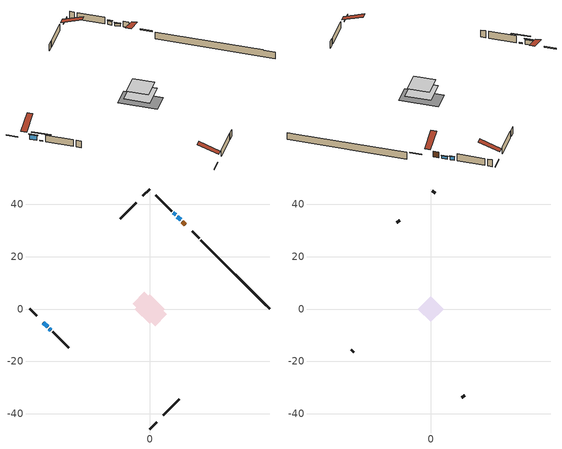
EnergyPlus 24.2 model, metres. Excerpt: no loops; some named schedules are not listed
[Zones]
conditioned space
 floor adiabatic (AdiabaticFloorConstruction): -5.71,0 0,5.71 5.71,0 0,-5.71 z0.46
 floor foundation (Slab1 construction): -6.57,2.05 -2.05,6.57 6.57,-2.05 2.05,-6.57 z-1.98
 wall outside (RimJoist1 construction): 0,-45.77 2.63,-43.14 / -45.77,0 -43.14,-2.63 / 0,45.77 -2.63,43.14 / 18.82,26.95 16.19,29.58 z0.46:0.76
 wall outside (AdiabaticWallConstruction 1): 13.63,32.14 12.4,33.37 z0.46:2.49
 wall outside (AdiabaticWallConstruction): 11.74,34.03 10.57,35.2 z0.46:1.35; 9.92,35.85 9.05,36.72 z0.46:1.68; -40.58,-5.19 -38.98,-6.79 z0.46:2.09; -38.32,-7.45 -37.67,-8.1 z0.46:0.77
 wall outside (Wall1 construction): 5.19,-40.58 11.25,-34.52 / -37.02,-8.75 -30.96,-14.81 / -5.19,40.58 -11.25,34.52 / 8.4,37.37 2.34,43.43 z0.46:2.9
 wall foundation (FoundationWall1 construction): 19.47,26.29,-1.98 19.47,26.29,0.46 43.14,2.63,0.46 43.14,2.63,0.39 45.77,0,0.39 45.77,0,-1.98
 window (WindowConstruction): 11.74,34.03 10.57,35.2 z0.46:1.35
 window (WindowConstruction 1): 9.92,35.85 9.05,36.72 z0.46:1.68
 window (WindowConstruction 2): -40.58,-5.19 -38.98,-6.79 z0.46:2.08
 window (WindowConstruction 3): -38.32,-7.45 -37.67,-8.1 z0.46:0.76
 door (Door): 13.62,32.14 12.4,33.37 z0.46:2.49
 ceiling adiabatic (AdiabaticFloorConstruction): 0,-5.71 5.71,0 0,5.71 -5.71,0 z0.46
attic - vented
 floor to conditioned space (Floor1 construction Reversed): -4.88,0 0,4.88 4.88,0 0,-4.88 z2.9
 wall outside (Wall2 construction): 11.91,-33.86 12.93,-32.84 / -30.3,-15.47 -29.28,-16.49 / -11.91,33.86 -12.93,32.84 / 1.68,44.09 0.66,45.11 z0.46:2.9
 roof outside (Roof1 construction): 4.54,-41.23,2.9 -0.22,-36.48,5.14 -1.47,-37.73,5.14 3.28,-42.49,2.9; -41.23,-4.54,2.9 -36.48,0.22,5.14 -37.73,1.47,5.14 -42.49,-3.28,2.9; -4.54,41.23,2.9 0.22,36.48,5.14 1.47,37.73,5.14 -3.28,42.49,2.9; 14.28,31.49,2.9 9.53,26.73,5.14 10.78,25.48,5.14 15.53,30.23,2.9
shading: 10.47,35.3 11.85,33.92 11.95,34.03 10.57,35.41 z1.5; 8.95,36.82 10.02,35.75 10.23,35.96 9.16,37.03 z1.83; -38.77,-7 -40.79,-4.98 -40.89,-5.09 -38.87,-7.11 z2.38; -35.84,-9.93 -40.15,-5.62 -40.36,-5.83 -36.05,-10.14 z3.36
[Building]
Building 1: Terrain=Suburbs
[Site:Location]
Ottawa Intl AP_ON: Latitude {deg}=45.32; Longitude {deg}=-75.67; Time Zone {hr}=-5; Elevation {m}=115; Keep Site Location Information=Yes
[Site:GroundTemperature:Shallow]
1.18808, -1.19398, -1.38475, -0.254337, 4.28362, 8.80044, 12.7163, 15.1969, 15.4076, 13.3901, 9.57408, 5.19582
[Site:WaterMainsTemperature]
Calculation Method=Schedule; Temperature Schedule=mains temperature schedule
[Material] Roughness=Rough; Thermal Absorptance=0.9
Name | Thickness {m} | Conductivity {W/m-K} | Density {kg/m3} | Specific Heat {J/kg-K} | Solar Absorptance | Visible Absorptance
asphalt or fiberglass shingles | 0.00635 | 0.162714 | 1121.4 | 1465.45 | 0.4 | 0.4
ceiling loosefill ins | 0.0846667 | 0.0480833 | 16.02 | 1046.75 | 0.7 | 0.7
ceiling stud and cavity | 0.1397 | 0.0900535 | 65.682 | 1177.47 | 0.7 | 0.7
concrete 4.0 in. | 0.1016 | 1.803125 | 2242.8 | 837.4 | 0.7 | 0.7
concrete 8.0 in. | 0.2032 | 1.803125 | 2242.8 | 837.4 | 0.7 | 0.7
door material | 0.04445 | 0.327969 | 512.64 | 1214.23 | 0.7 | 0.7
exterior vertical ins | 0.0348425 | 0.029427 | 32.04 | 1214.23 | 0.7 | 0.7
floor covering | 0.0127 | 0.0433444 | 54.468 | 1339.84 | 0.6 | 0.6
floor rigid ins; wall rigid ins | 0.512978 | 0.029427 | 32.04 | 1214.23 | 0.7 | 0.7
floor stud and cavity | 0.1397 | 1.75129 | 37.0049 | 1207.88 | 0.7 | 0.7
furniture material conditioned space 1 | 0.1524 | 0.115458 | 640.8 | 1214.23 | 0.6 | 0.6
gypsum board | 0.0127 | 0.160291 | 801 | 837.4 | 0.6 | 0.6
gypsum board 1 | 0.0127 | 0.160291 | 801 | 837.4 | 0.7 | 0.7
osb sheathing 0.5 in. | 0.0127 | 0.115458 | 512.64 | 1214.23 | 0.7 | 0.7
osb sheathing 0.75 in. | 0.01905 | 0.115458 | 512.64 | 1214.23 | 0.7 | 0.7
osb sheathing 2.0 in. | 0.0508 | 0.115458 | 512.64 | 1214.23 | 0.7 | 0.7
rim joist stud and cavity | 0.0508 | 0.0462651 | 125.044 | 1163.47 | 0.6 | 0.6
wall stud and cavity | 0.1397 | 0.0996715 | 139.0536 | 1170.24 | 0.7 | 0.7
wall stud and cavity 1 | 0.0889 | 6.9971 | 50.32683 | 1063.81 | 0.6 | 0.6
wall stud and cavity 2 | 0.0889 | 0.380278 | 52.3479 | 1209.89 | 0.7 | 0.7
wall stud and cavity 3 | 0.0889 | 0.391764 | 83.0341 | 1211.67 | 0.7 | 0.7
wood siding | 0.0254 | 0.102417 | 544.68 | 1172.36 | 0.4 | 0.4
wood siding 1 | 0.00254 | 0.102417 | 544.68 | 1172.36 | 0.4 | 0.4
wood siding 2; wood siding 3; wood siding 4 | 0.0254 | 0.102417 | 544.68 | 1172.36 | 0.7 | 0.7
[WindowMaterial:SimpleGlazingSystem]
Name | U-Factor {W/m2-K} | Solar Heat Gain Coefficient
WindowMaterial | 3.28416 | 0.57
WindowMaterial 1 | 3.290401 | 0.56
WindowMaterial 2 | 3.296079 | 0.7
WindowMaterial 3 | 4.81665 | 0.58
[Construction]
AdiabaticFloorConstruction: floor stud and cavity, floor rigid ins, osb sheathing 0.75 in., floor covering
AdiabaticWallConstruction: wood siding 3, wall rigid ins, wall stud and cavity 2, gypsum board
AdiabaticWallConstruction 1: wood siding 4, wall rigid ins, wall stud and cavity 2, gypsum board
Door: door material
Floor1 construction Reversed: gypsum board, ceiling stud and cavity, ceiling loosefill ins
FoundationWall1 construction: concrete 8.0 in., gypsum board 1
furniture construction conditioned space 1: furniture material conditioned space 1
PartitionWallConstruction: gypsum board, wall stud and cavity 3, gypsum board
RimJoist1 construction: wood siding 2, osb sheathing 2.0 in., rim joist stud and cavity
Roof1 construction: asphalt or fiberglass shingles
Slab1 construction: concrete 4.0 in.
Wall1 construction: wood siding, osb sheathing 0.5 in., wall stud and cavity, gypsum board
Wall2 construction: wood siding 1, wall stud and cavity 1
WindowConstruction: WindowMaterial
WindowConstruction 1: WindowMaterial 1
WindowConstruction 2: WindowMaterial 2
WindowConstruction 3: WindowMaterial 3
[Zone] Multiplier=1; Part of Total Floor Area=Yes
Name | Volume {m3}
attic - vented | 17.3412
conditioned space | 328
[Space]
Name | Zone | Volume {m3}
attic - vented 1 | attic - vented | 17.3412
conditioned space 1 | conditioned space | 328
[ZoneInfiltration:EffectiveLeakageArea]
infil attic - vented 1: Zone or Space=attic - vented 1; Schedule=Always On Discrete; Effective Air Leakage Area {cm2}=2006.74; Stack Coefficient=0.000325424; Wind Coefficient=1.21883e-05
[ZoneMixing]
whole house fan mix: Zone or Space=attic - vented; Schedule=Always On Continuous; Design Flow Rate Calculation Method=Flow/Zone; Design Flow Rate {m3/s}=0; Source Zone or Space=conditioned space
[SurfaceProperty:ExposedFoundationPerimeter]
Slab1: Exposed Perimeter Calculation Method=TotalExposedPerimeter; Total Exposed Perimeter {m}=37.186
[InternalMass] Zone or ZoneList=conditioned space; Space or SpaceList=conditioned space 1
Name | Construction | Surface Area {m2}
furniture mass conditioned space 1 | furniture construction conditioned space 1 | 57.2961
partition wall mass | PartitionWallConstruction | 143.24
[Lights]
interior lighting: Zone or ZoneList or Space or SpaceList=conditioned space 1; Schedule=interior lighting schedule; Design Level Calculation Method=LightingLevel; Lighting Level {W}=343.2; Return Air Fraction=0; Fraction Radiant=0.6; Fraction Visible=0.2; Fraction Replaceable=1
[People]
occupants: Zone or ZoneList or Space or SpaceList=conditioned space 1; Number of People Schedule=occupants schedule; Number of People Calculation Method=People; Number of People=3; Fraction Radiant=0.314171; Sensible Heat Fraction=0.56303; Activity Level Schedule=occupants activity schedule; Carbon Dioxide Generation Rate {m3/s-W}=0; Enable ASHRAE 55 Comfort Warnings=No; Mean Radiant Temperature Calculation Type=EnclosureAveraged
[ElectricEquipment] Zone or ZoneList or Space or SpaceList=conditioned space 1; Design Level Calculation Method=EquipmentLevel
Name | Schedule | Design Level {W} | Fraction Latent | Fraction Radiant | Fraction Lost
clothes dryer | clothes dryer schedule | 140.772 | 0.015 | 0.081 | 0.85
clothes washer | clothes washer schedule | 32.1985 | 0.03 | 0.162 | 0.7
cooking range | cooking range schedule | 215.147 | 0.08 | 0.432 | 0.2
dishwasher | dishwasher schedule | 66.8632 | 0.3 | 0.18 | 0.4
fridge | fridge schedule | 72.9452 | 0 | 0.6 | 0
mech vent bath fan 0 | mech vent bath fan 0 schedule | 50.2 | 0 | 0 | 1
mech vent house fan | mech vent house fan schedule | 19.9167 | 0 | 0 | 0.5
mech vent house fan cfis | mech vent house fan cfis schedule | 0 | 0 | 0 | 0
mech vent range fan 0 | mech vent range fan 0 schedule | 57 | 0 | 0 | 1
misc plug loads | misc plug loads schedule | 494.7 | 0.045 | 0.513 | 0.1
whole house fan | Always On Discrete | 0 | 0 | 0 | 1
[OtherEquipment] Zone or ZoneList or Space or SpaceList=conditioned space 1; Design Level Calculation Method=EquipmentLevel
Name | Fuel Type | Schedule | Design Level {W} | Fraction Latent | Fraction Radiant | Fraction Lost
clothes dryer 1 | Electricity | clothes dryer schedule | 0 | 0.015 | 0.081 | 0.85
cooking range 1 | Electricity | cooking range schedule | 0 | 0.08 | 0.432 | 0.2
general water use latent | None | general water use schedule | 62.594 | 1 | 0 | 0
general water use sensible | None | general water use schedule | -61.6891 | 0 | 0.6 | 0
mech vent house fan latent load | None | Always On Discrete | 0 | 1 | 0 | 0
mech vent house fan sensible load | None | Always On Discrete | 0 | 0 | 0 | 0
water heater energy adjustment1 | NaturalGas | Always On Discrete | 0.01 | 0 | 0 | 1
[ZoneInfiltration:DesignFlowRate] Zone or ZoneList or Space or SpaceList=conditioned space 1; Schedule=Always On Discrete; Design Flow Rate Calculation Method=Flow/Zone; Design Flow Rate {m3/s}=0
infil flow; natural vent flow; whole house fan flow
[AvailabilityManager:Scheduled]
furnace airloop Availability Manager: Schedule=Always On Discrete
[Foundation:Kiva]
Foundation Kiva 1: Initial Indoor Air Temperature {C}=18; Wall Height Above Grade {m}=0.459974; Wall Depth Below Slab {m}=0.2032; Custom Block Material Name 1=exterior vertical ins; Custom Block Depth 1 {m}=2.43998; Custom Block X Position 1 {m}=0.2159; Custom Block Z Position 1 {m}=0
[Foundation:Kiva:Settings]
Soil Conductivity {W/m-K}=0.849921; Soil Density {kg/m3}=1842.3; Soil Specific Heat {J/kg-K}=418.7; Ground Solar Absorptivity=0.9; Ground Thermal Absorptivity=0.9; Ground Surface Roughness {m}=0.03; Far-Field Width {m}=40; Deep-Ground Boundary Condition=ZeroFlux; Deep-Ground Depth {m}=40; Minimum Cell Dimension {m}=0.2; Maximum Cell Growth Coefficient=3; Simulation Timestep=Timestep
[Exterior:Lights]
exterior lighting: Schedule=exterior lighting schedule; Design Level {W}=75.6
[EnergyManagementSystem:GlobalVariable]
furnace_airloop_Fan_RTF
infil_program_Qfan
infil_program_Qinf
natural_vent_program_Qnv
natural_vent_program_Qwhf
[EnergyManagementSystem:Sensor]
Name | Output:Variable or Output:Meter Index Key | Output:Variable or Output:Meter
airflow_gain | infil flow | Infiltration Sensible Heat Gain Energy
airflow_gain_1 | natural vent flow | Infiltration Sensible Heat Gain Energy
airflow_gain_2 | whole house fan flow | Infiltration Sensible Heat Gain Energy
airflow_loss | infil flow | Infiltration Sensible Heat Loss Energy
airflow_loss_1 | natural vent flow | Infiltration Sensible Heat Loss Energy
airflow_loss_2 | whole house fan flow | Infiltration Sensible Heat Loss Energy
clg_load_cond |  | Cooling:EnergyTransfer:Zone:CONDITIONED SPACE
clg_sp_s; clg_sp_s_1 | cooling setpoint | Schedule Value
clothes_dryer_exhaust_0_sch_s | clothes dryer exhaust 0 schedule | Schedule Value
cool_season | cooling season schedule | Schedule Value
htg_load_cond |  | Heating:EnergyTransfer:Zone:CONDITIONED SPACE
htg_sp_s; htg_sp_s_1 | heating setpoint | Schedule Value
ig_ee_conv | clothes dryer | Electric Equipment Convective Heating Energy
ig_ee_conv_2 | cooking range | Electric Equipment Convective Heating Energy
ig_ee_conv_4 | fridge | Electric Equipment Convective Heating Energy
ig_ee_conv_5 | misc plug loads | Electric Equipment Convective Heating Energy
ig_ee_conv_6 | whole house fan | Electric Equipment Convective Heating Energy
ig_ee_rad | clothes dryer | Electric Equipment Radiant Heating Energy
ig_ee_rad_2 | cooking range | Electric Equipment Radiant Heating Energy
ig_ee_rad_4 | fridge | Electric Equipment Radiant Heating Energy
ig_ee_rad_5 | misc plug loads | Electric Equipment Radiant Heating Energy
ig_ee_rad_6 | whole house fan | Electric Equipment Radiant Heating Energy
ig_lgt_conv | interior lighting | Lights Convective Heating Energy
ig_lgt_rad | interior lighting | Lights Radiant Heating Energy
ig_lgt_vis | interior lighting | Lights Visible Radiation Heating Energy
ig_oe_conv | clothes dryer 1 | Other Equipment Convective Heating Energy
ig_oe_conv_1 | cooking range 1 | Other Equipment Convective Heating Energy
ig_oe_conv_2 | general water use latent | Other Equipment Convective Heating Energy
ig_oe_conv_3 | general water use sensible | Other Equipment Convective Heating Energy
ig_oe_conv_4 | water heater energy adjustment1 | Other Equipment Convective Heating Energy
ig_oe_rad | clothes dryer 1 | Other Equipment Radiant Heating Energy
ig_oe_rad_1 | cooking range 1 | Other Equipment Radiant Heating Energy
ig_oe_rad_2 | general water use latent | Other Equipment Radiant Heating Energy
ig_oe_rad_3 | general water use sensible | Other Equipment Radiant Heating Energy
ig_oe_rad_4 | water heater energy adjustment1 | Other Equipment Radiant Heating Energy
ig_ppl_conv | occupants | People Convective Heating Energy
ig_ppl_rad | occupants | People Radiant Heating Energy
im_conv | furniture mass conditioned space 1 | Surface Inside Face Convection Heat Gain Energy
im_conv_1 | partition wall mass | Surface Inside Face Convection Heat Gain Energy
im_ig | furniture mass conditioned space 1 | Surface Inside Face Internal Gains Radiation Heat Gain Energy
im_ig_1 | partition wall mass | Surface Inside Face Internal Gains Radiation Heat Gain Energy
im_lgt | furniture mass conditioned space 1 | Surface Inside Face Lights Radiation Heat Gain Energy
im_lgt_1 | partition wall mass | Surface Inside Face Lights Radiation Heat Gain Energy
im_sol | furniture mass conditioned space 1 | Surface Inside Face Solar Radiation Heat Gain Energy
im_sol_1 | partition wall mass | Surface Inside Face Solar Radiation Heat Gain Energy
im_surf | furniture mass conditioned space 1 | Surface Inside Face Net Surface Thermal Radiation Heat Gain Energy
im_surf_1 | partition wall mass | Surface Inside Face Net Surface Thermal Radiation Heat Gain Energy
mech_vent_bath_fan_0_sch_s | mech vent bath fan 0 schedule | Schedule Value
mech_vent_range_fan_0_sch_s | mech vent range fan 0 schedule | Schedule Value
mv_conv | mech vent bath fan 0 | Electric Equipment Convective Heating Energy
mv_conv_1 | mech vent house fan | Electric Equipment Convective Heating Energy
mv_conv_2 | mech vent house fan cfis | Electric Equipment Convective Heating Energy
mv_conv_3 | mech vent range fan 0 | Electric Equipment Convective Heating Energy
mv_conv_4 | mech vent house fan latent load | Other Equipment Convective Heating Energy
mv_conv_5 | mech vent house fan sensible load | Other Equipment Convective Heating Energy
mv_rad | mech vent bath fan 0 | Electric Equipment Radiant Heating Energy
mv_rad_1 | mech vent house fan | Electric Equipment Radiant Heating Energy
mv_rad_2 | mech vent house fan cfis | Electric Equipment Radiant Heating Energy
mv_rad_3 | mech vent range fan 0 | Electric Equipment Radiant Heating Energy
mv_rad_4 | mech vent house fan latent load | Other Equipment Radiant Heating Energy
mv_rad_5 | mech vent house fan sensible load | Other Equipment Radiant Heating Energy
natural_vent_s | natural vent schedule | Schedule Value
out_pb_s |  | Site Outdoor Air Barometric Pressure
out_wt_s |  | Site Outdoor Air Humidity Ratio
site_vw_s |  | Site Wind Speed
ss_back_out | Window1 | Surface Window Shortwave from Zone Back Out Window Heat Transfer Rate
ss_back_out_1 | Window2 | Surface Window Shortwave from Zone Back Out Window Heat Transfer Rate
ss_back_out_2 | Window3 | Surface Window Shortwave from Zone Back Out Window Heat Transfer Rate
ss_back_out_3 | Window4 | Surface Window Shortwave from Zone Back Out Window Heat Transfer Rate
ss_conv | Door1 | Surface Inside Face Convection Heat Gain Energy
ss_conv_1 | Window1 | Surface Inside Face Convection Heat Gain Energy
ss_conv_2 | Window2 | Surface Inside Face Convection Heat Gain Energy
ss_conv_3 | Window3 | Surface Inside Face Convection Heat Gain Energy
ss_conv_4 | Window4 | Surface Inside Face Convection Heat Gain Energy
ss_ig | Door1 | Surface Inside Face Internal Gains Radiation Heat Gain Energy
ss_ig_1 | Window1 | Surface Inside Face Internal Gains Radiation Heat Gain Energy
ss_ig_2 | Window2 | Surface Inside Face Internal Gains Radiation Heat Gain Energy
ss_ig_3 | Window3 | Surface Inside Face Internal Gains Radiation Heat Gain Energy
ss_ig_4 | Window4 | Surface Inside Face Internal Gains Radiation Heat Gain Energy
ss_lgt | Door1 | Surface Inside Face Lights Radiation Heat Gain Energy
ss_sol | Door1 | Surface Inside Face Solar Radiation Heat Gain Energy
ss_surf | Door1 | Surface Inside Face Net Surface Thermal Radiation Heat Gain Energy
ss_surf_1 | Window1 | Surface Inside Face Net Surface Thermal Radiation Heat Gain Energy
ss_surf_2 | Window2 | Surface Inside Face Net Surface Thermal Radiation Heat Gain Energy
ss_surf_3 | Window3 | Surface Inside Face Net Surface Thermal Radiation Heat Gain Energy
ss_surf_4 | Window4 | Surface Inside Face Net Surface Thermal Radiation Heat Gain Energy
ss_trans_in | Window1 | Surface Window Transmitted Solar Radiation Rate
ss_trans_in_1 | Window2 | Surface Window Transmitted Solar Radiation Rate
ss_trans_in_2 | Window3 | Surface Window Transmitted Solar Radiation Rate
ss_trans_in_3 | Window4 | Surface Window Transmitted Solar Radiation Rate
ss_trans_out | Window1 | Surface Inside Face Initial Transmitted Diffuse Transmitted Out Window Solar Radiation Rate
ss_trans_out_1 | Window2 | Surface Inside Face Initial Transmitted Diffuse Transmitted Out Window Solar Radiation Rate
ss_trans_out_2 | Window3 | Surface Inside Face Initial Transmitted Diffuse Transmitted Out Window Solar Radiation Rate
ss_trans_out_3 | Window4 | Surface Inside Face Initial Transmitted Diffuse Transmitted Out Window Solar Radiation Rate
s_conv | Floor1 | Surface Inside Face Convection Heat Gain Energy
s_conv_1 | FoundationWall1 | Surface Inside Face Convection Heat Gain Energy
s_conv_10 | Wall1:225 | Surface Inside Face Convection Heat Gain Energy
s_conv_11 | Wall1:315 | Surface Inside Face Convection Heat Gain Energy
s_conv_12 | Wall1:45 | Surface Inside Face Convection Heat Gain Energy
s_conv_2 | inferred conditioned ceiling | Surface Inside Face Convection Heat Gain Energy
s_conv_3 | inferred conditioned floor | Surface Inside Face Convection Heat Gain Energy
s_conv_4 | RimJoist1:135 | Surface Inside Face Convection Heat Gain Energy
s_conv_5 | RimJoist1:225 | Surface Inside Face Convection Heat Gain Energy
s_conv_6 | RimJoist1:315 | Surface Inside Face Convection Heat Gain Energy
s_conv_7 | RimJoist1:45 | Surface Inside Face Convection Heat Gain Energy
s_conv_8 | Slab1 | Surface Inside Face Convection Heat Gain Energy
s_conv_9 | Wall1:135 | Surface Inside Face Convection Heat Gain Energy
s_ig | Floor1 | Surface Inside Face Internal Gains Radiation Heat Gain Energy
s_ig_1 | FoundationWall1 | Surface Inside Face Internal Gains Radiation Heat Gain Energy
s_ig_10 | Wall1:225 | Surface Inside Face Internal Gains Radiation Heat Gain Energy
s_ig_11 | Wall1:315 | Surface Inside Face Internal Gains Radiation Heat Gain Energy
s_ig_12 | Wall1:45 | Surface Inside Face Internal Gains Radiation Heat Gain Energy
s_ig_2 | inferred conditioned ceiling | Surface Inside Face Internal Gains Radiation Heat Gain Energy
s_ig_3 | inferred conditioned floor | Surface Inside Face Internal Gains Radiation Heat Gain Energy
s_ig_4 | RimJoist1:135 | Surface Inside Face Internal Gains Radiation Heat Gain Energy
s_ig_5 | RimJoist1:225 | Surface Inside Face Internal Gains Radiation Heat Gain Energy
s_ig_6 | RimJoist1:315 | Surface Inside Face Internal Gains Radiation Heat Gain Energy
s_ig_7 | RimJoist1:45 | Surface Inside Face Internal Gains Radiation Heat Gain Energy
s_ig_8 | Slab1 | Surface Inside Face Internal Gains Radiation Heat Gain Energy
s_ig_9 | Wall1:135 | Surface Inside Face Internal Gains Radiation Heat Gain Energy
s_lgt | Floor1 | Surface Inside Face Lights Radiation Heat Gain Energy
s_lgt_1 | FoundationWall1 | Surface Inside Face Lights Radiation Heat Gain Energy
s_lgt_10 | Wall1:225 | Surface Inside Face Lights Radiation Heat Gain Energy
s_lgt_11 | Wall1:315 | Surface Inside Face Lights Radiation Heat Gain Energy
s_lgt_12 | Wall1:45 | Surface Inside Face Lights Radiation Heat Gain Energy
s_lgt_2 | inferred conditioned ceiling | Surface Inside Face Lights Radiation Heat Gain Energy
s_lgt_3 | inferred conditioned floor | Surface Inside Face Lights Radiation Heat Gain Energy
s_lgt_4 | RimJoist1:135 | Surface Inside Face Lights Radiation Heat Gain Energy
s_lgt_5 | RimJoist1:225 | Surface Inside Face Lights Radiation Heat Gain Energy
s_lgt_6 | RimJoist1:315 | Surface Inside Face Lights Radiation Heat Gain Energy
s_lgt_7 | RimJoist1:45 | Surface Inside Face Lights Radiation Heat Gain Energy
s_lgt_8 | Slab1 | Surface Inside Face Lights Radiation Heat Gain Energy
s_lgt_9 | Wall1:135 | Surface Inside Face Lights Radiation Heat Gain Energy
s_sol | Floor1 | Surface Inside Face Solar Radiation Heat Gain Energy
s_sol_1 | FoundationWall1 | Surface Inside Face Solar Radiation Heat Gain Energy
s_sol_10 | Wall1:225 | Surface Inside Face Solar Radiation Heat Gain Energy
s_sol_11 | Wall1:315 | Surface Inside Face Solar Radiation Heat Gain Energy
s_sol_12 | Wall1:45 | Surface Inside Face Solar Radiation Heat Gain Energy
s_sol_2 | inferred conditioned ceiling | Surface Inside Face Solar Radiation Heat Gain Energy
s_sol_3 | inferred conditioned floor | Surface Inside Face Solar Radiation Heat Gain Energy
s_sol_4 | RimJoist1:135 | Surface Inside Face Solar Radiation Heat Gain Energy
s_sol_5 | RimJoist1:225 | Surface Inside Face Solar Radiation Heat Gain Energy
s_sol_6 | RimJoist1:315 | Surface Inside Face Solar Radiation Heat Gain Energy
s_sol_7 | RimJoist1:45 | Surface Inside Face Solar Radiation Heat Gain Energy
s_sol_8 | Slab1 | Surface Inside Face Solar Radiation Heat Gain Energy
s_sol_9 | Wall1:135 | Surface Inside Face Solar Radiation Heat Gain Energy
s_surf | Floor1 | Surface Inside Face Net Surface Thermal Radiation Heat Gain Energy
s_surf_1 | FoundationWall1 | Surface Inside Face Net Surface Thermal Radiation Heat Gain Energy
s_surf_10 | Wall1:225 | Surface Inside Face Net Surface Thermal Radiation Heat Gain Energy
s_surf_11 | Wall1:315 | Surface Inside Face Net Surface Thermal Radiation Heat Gain Energy
s_surf_12 | Wall1:45 | Surface Inside Face Net Surface Thermal Radiation Heat Gain Energy
s_surf_2 | inferred conditioned ceiling | Surface Inside Face Net Surface Thermal Radiation Heat Gain Energy
s_surf_3 | inferred conditioned floor | Surface Inside Face Net Surface Thermal Radiation Heat Gain Energy
s_surf_4 | RimJoist1:135 | Surface Inside Face Net Surface Thermal Radiation Heat Gain Energy
s_surf_5 | RimJoist1:225 | Surface Inside Face Net Surface Thermal Radiation Heat Gain Energy
s_surf_6 | RimJoist1:315 | Surface Inside Face Net Surface Thermal Radiation Heat Gain Energy
s_surf_7 | RimJoist1:45 | Surface Inside Face Net Surface Thermal Radiation Heat Gain Energy
s_surf_8 | Slab1 | Surface Inside Face Net Surface Thermal Radiation Heat Gain Energy
s_surf_9 | Wall1:135 | Surface Inside Face Net Surface Thermal Radiation Heat Gain Energy
[EnergyManagementSystem:Actuator]
Name | Actuated Component Unique | Actuated Component Type | Actuated Component Control Type
fridge_schedule_act | fridge schedule | Schedule:Constant | Schedule Value
infil_flow_act | infil flow | Zone Infiltration | Air Exchange Flow Rate
mech_vent_house_fan_cfis_act | mech vent house fan cfis | ElectricEquipment | Electricity Rate
mech_vent_house_fan_latent_load_act | mech vent house fan latent load | OtherEquipment | Power Level
mech_vent_house_fan_sensible_load_act | mech vent house fan sensible load | OtherEquipment | Power Level
natural_vent_flow_act | natural vent flow | Zone Infiltration | Air Exchange Flow Rate
water_heater_ec_adj_act | water heater energy adjustment1 | OtherEquipment | Power Level
whole_house_fan_act | whole house fan | ElectricEquipment | Electricity Rate
whole_house_fan_flow_act | whole house fan flow | Zone Infiltration | Air Exchange Flow Rate
whole_house_fan_mix_act | whole house fan mix | ZoneMixing | Air Exchange Flow Rate
